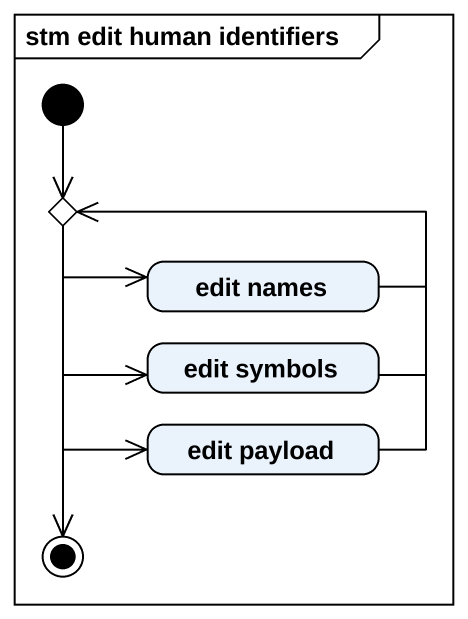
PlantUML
@startuml
mainframe stm edit human identifiers
hide empty description
state choice1 <<choice>>
state "edit names" as edit_names
state "edit symbols" as edit_symbols
state "edit payload" as edit_payload
[*] --> choice1
choice1 -right-> edit_names
choice1 --> edit_symbols
choice1 --> edit_payload
edit_names -left-> choice1
edit_symbols -up-> choice1
edit_payload -up-> choice1
choice1 --> [*]
@enduml
